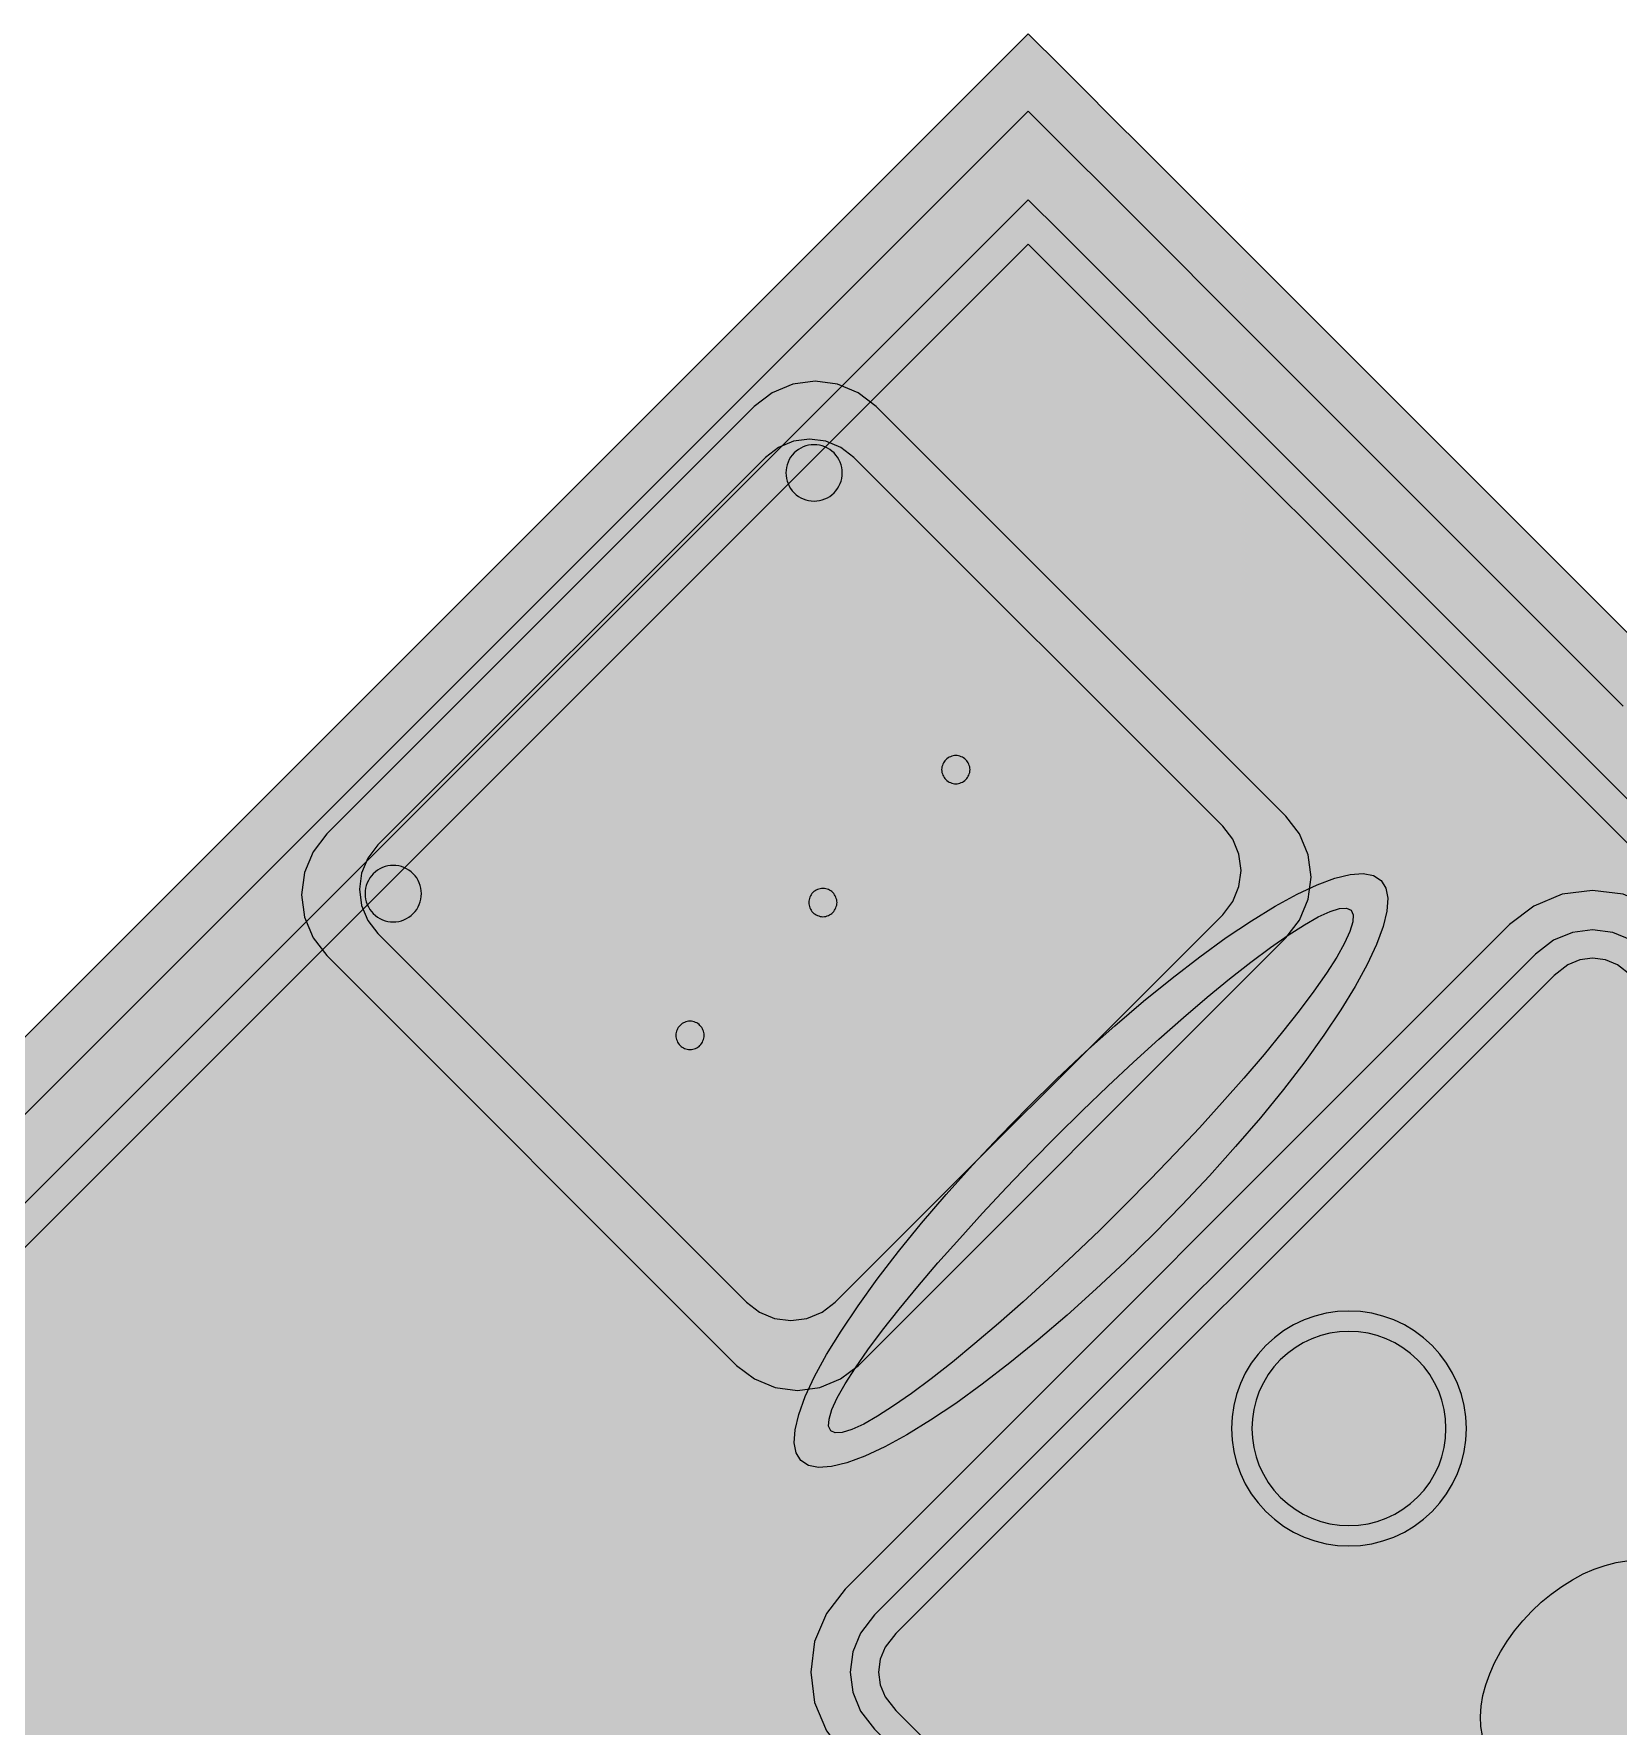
# Model space of a CAD drawing. Header units: metres. Extents: x 2172.2 to 2210.6, y 415.3 to 458.1.
# Drawn here: x 2204.63 to 2205.642, y 429.524 to 430.605 of the extents above; entities that cross this region are included whole.
import ezdxf

# ---------------------------------------------------------------- set-up
doc = ezdxf.new("R2010")
doc.units = ezdxf.units.M
for name, color, linetype, lineweight in [('NC_N1_CHAIRS', 7, 'CONTINUOUS', 13), ('NC_N1_FLOOR_DECOR', 32, 'CONTINUOUS', 13), ('NC_N1_TABLES', 7, 'CONTINUOUS', 13)]:
    doc.layers.add(name, color=color, linetype=linetype, lineweight=lineweight)

# ---------------------------------------------------------------- blocks, each defined once
blk = doc.blocks.new('NC_N1_MIXED_FLOOR_BAY_06')
at = {"true_color": 0xeff0ee}
h = blk.add_hatch(color=256, dxfattribs=at)
h.dxf.hatch_style = 1
h.paths.add_polyline_path([(15.2653, -3.3949), (15.2864, -3.416), (15.2949, -3.4245), (15.3244, -3.454), (15.3328, -3.4624), (15.3727, -3.5023), (15.4167, -3.5463), (15.4797, -3.6093), (15.5237, -3.6533), (15.6258, -3.7554), (15.6698, -3.7994), (15.7328, -3.8625), (15.7768, -3.9065), (15.879, -4.0086), (15.923, -4.0526), (15.986, -4.1156), (16.03, -4.1596), (16.1322, -4.2618), (16.1762, -4.3058), (16.2392, -4.3688), (16.2832, -4.4128), (16.3853, -4.515), (16.4294, -4.559), (16.4924, -4.622), (16.5364, -4.666), (16.6043, -4.7339), (16.6128, -4.7424), (16.6423, -4.7719), (16.6507, -4.7803), (16.6718, -4.8014), (14.7485, -6.7248), (13.342, -5.3183)])
at = {"color": 0, "linetype": 'CONTINUOUS', "lineweight": -2, "true_color": 0xa5b2b8}
blk.add_lwpolyline([(13.342, -5.3183), (15.2653, -3.3949), (15.2864, -3.416), (15.2949, -3.4245), (15.3244, -3.454), (15.3328, -3.4624), (15.3727, -3.5023), (15.4167, -3.5463), (15.4797, -3.6093), (15.5237, -3.6533), (15.6258, -3.7554), (15.6698, -3.7994)], dxfattribs=at)
at = {"color": 0, "linetype": 'CONTINUOUS', "lineweight": -2, "true_color": 0xa38246}
for points in [[(13.3915, -5.3183), (15.2653, -3.4444), (15.2701, -3.4492), (15.2996, -3.4788), (15.3081, -3.4872), (15.3479, -3.527), (15.3919, -3.571), (15.4549, -3.634), (15.4989, -3.678), (15.6011, -3.7802), (15.6451, -3.8242)], [(13.4763, -5.3183), (15.2653, -3.5293), (15.2657, -3.5296), (15.3055, -3.5695), (15.3495, -3.6135), (15.4125, -3.6765), (15.4565, -3.7205), (15.5587, -3.8226), (15.6027, -3.8666), (15.6657, -3.9296)]]:
    blk.add_lwpolyline(points, dxfattribs=at)
at = {"color": 0, "linetype": 'CONTINUOUS', "lineweight": -2, "true_color": 0x778fa0}
blk.add_lwpolyline([(13.4481, -5.3183), (15.2653, -3.501), (15.2714, -3.507), (15.2798, -3.5155), (15.3196, -3.5553), (15.3636, -3.5993), (15.4266, -3.6623), (15.4706, -3.7063), (15.5728, -3.8085), (15.6168, -3.8525), (15.6798, -3.9155)], dxfattribs=at)
blk = doc.blocks.new('NC_N1_DINING_TWO_SQUARE')
at = {"true_color": 0xf6f5ef}
h = blk.add_hatch(color=256, dxfattribs=at)
h.dxf.hatch_style = 1
h.paths.add_polyline_path([(0.3, -0.375), (-0.3, -0.375), (-0.3194, -0.3724), (-0.3375, -0.365), (-0.353, -0.353), (-0.365, -0.3375), (-0.3724, -0.3194), (-0.375, -0.3), (-0.375, 0.3), (-0.3724, 0.3194), (-0.365, 0.3375), (-0.353, 0.353), (-0.3375, 0.365), (-0.3194, 0.3724), (-0.3, 0.375), (0.3, 0.375), (0.3194, 0.3724), (0.3375, 0.365), (0.353, 0.353), (0.365, 0.3375), (0.3724, 0.3194), (0.375, 0.3), (0.375, -0.3), (0.3724, -0.3194), (0.365, -0.3375), (0.353, -0.353), (0.3375, -0.365), (0.3194, -0.3724)])
at = {"color": 0, "linetype": 'CONTINUOUS', "lineweight": -2, "true_color": 0x2d3540}
blk.add_lwpolyline([(0.3, -0.375), (-0.3, -0.375), (-0.3194, -0.3724), (-0.3375, -0.365), (-0.353, -0.353), (-0.365, -0.3375), (-0.3724, -0.3194), (-0.375, -0.3), (-0.375, 0.3), (-0.3724, 0.3194), (-0.365, 0.3375), (-0.353, 0.353), (-0.3375, 0.365), (-0.3194, 0.3724), (-0.3, 0.375), (0.3, 0.375), (0.3194, 0.3724), (0.3375, 0.365), (0.353, 0.353), (0.365, 0.3375), (0.3724, 0.3194), (0.375, 0.3), (0.375, -0.3), (0.3724, -0.3194), (0.365, -0.3375), (0.353, -0.353), (0.3375, -0.365), (0.3194, -0.3724)], close=True, dxfattribs=at)
at = {"color": 0, "linetype": 'CONTINUOUS', "lineweight": -2, "true_color": 0xa38246}
for points in [[(0.2984, -0.35), (-0.2984, -0.35), (-0.3129, -0.3481), (-0.3249, -0.3431), (-0.3352, -0.3352), (-0.3431, -0.3249), (-0.3481, -0.3129), (-0.35, -0.2984), (-0.35, 0.2984), (-0.3481, 0.3129), (-0.3431, 0.3249), (-0.3352, 0.3352), (-0.3249, 0.3431), (-0.3129, 0.3481), (-0.2984, 0.35), (0.2984, 0.35), (0.3129, 0.3481), (0.3249, 0.3431), (0.3352, 0.3352), (0.3431, 0.3249), (0.3481, 0.3129), (0.35, 0.2984), (0.35, -0.2984), (0.3481, -0.3129), (0.3431, -0.3249), (0.3352, -0.3352), (0.3249, -0.3431), (0.3129, -0.3481)], [(0.2972, -0.332), (-0.2972, -0.332), (-0.3082, -0.3306), (-0.3158, -0.3274), (-0.3224, -0.3224), (-0.3274, -0.3158), (-0.3306, -0.3082), (-0.332, -0.2972), (-0.332, 0.2972), (-0.3306, 0.3082), (-0.3274, 0.3158), (-0.3224, 0.3224), (-0.3158, 0.3274), (-0.3082, 0.3306), (-0.2972, 0.332), (0.2972, 0.332), (0.3082, 0.3306), (0.3158, 0.3274), (0.3224, 0.3224), (0.3274, 0.3158), (0.3306, 0.3082), (0.332, 0.2972), (0.332, -0.2972), (0.3306, -0.3082), (0.3274, -0.3158), (0.3224, -0.3224), (0.3158, -0.3274), (0.3082, -0.3306)], [(0.062, 0.22), (0.0617, 0.2139), (0.0608, 0.2079), (0.0593, 0.202), (0.0573, 0.1963), (0.0547, 0.1908), (0.0516, 0.1856), (0.0479, 0.1807), (0.0438, 0.1762), (0.0393, 0.1721), (0.0344, 0.1684), (0.0292, 0.1653), (0.0237, 0.1627), (0.018, 0.1607), (0.0121, 0.1592), (0.0061, 0.1583), (0, 0.158), (-0.0061, 0.1583), (-0.0121, 0.1592), (-0.018, 0.1607), (-0.0237, 0.1627), (-0.0292, 0.1653), (-0.0344, 0.1684), (-0.0393, 0.1721), (-0.0438, 0.1762), (-0.0479, 0.1807), (-0.0516, 0.1856), (-0.0547, 0.1908), (-0.0573, 0.1963), (-0.0593, 0.202), (-0.0608, 0.2079), (-0.0617, 0.2139), (-0.062, 0.22), (-0.0617, 0.2261), (-0.0608, 0.2321), (-0.0593, 0.238), (-0.0573, 0.2437), (-0.0547, 0.2492), (-0.0516, 0.2544), (-0.0479, 0.2593), (-0.0438, 0.2638), (-0.0393, 0.2679), (-0.0344, 0.2716), (-0.0292, 0.2747), (-0.0237, 0.2773), (-0.018, 0.2793), (-0.0121, 0.2808), (-0.0061, 0.2817), (0, 0.282), (0.0061, 0.2817), (0.0121, 0.2808), (0.018, 0.2793), (0.0237, 0.2773), (0.0292, 0.2747), (0.0344, 0.2716), (0.0393, 0.2679), (0.0438, 0.2638), (0.0479, 0.2593), (0.0516, 0.2544), (0.0547, 0.2492), (0.0573, 0.2437), (0.0593, 0.238), (0.0608, 0.2321), (0.0617, 0.2261)], [(0.085, 0), (0.0846, 0.0054), (0.0834, 0.0107), (0.0813, 0.016), (0.0785, 0.021), (0.075, 0.0259), (0.0707, 0.0306), (0.0657, 0.0349), (0.0601, 0.0389), (0.0539, 0.0425), (0.0472, 0.0457), (0.0401, 0.0485), (0.0325, 0.0508), (0.0247, 0.0526), (0.0166, 0.0539), (0.0083, 0.0547), (0, 0.055), (-0.0083, 0.0547), (-0.0166, 0.0539), (-0.0247, 0.0526), (-0.0325, 0.0508), (-0.0401, 0.0485), (-0.0472, 0.0457), (-0.0539, 0.0425), (-0.0601, 0.0389), (-0.0657, 0.0349), (-0.0707, 0.0306), (-0.075, 0.0259), (-0.0785, 0.021), (-0.0813, 0.016), (-0.0834, 0.0107), (-0.0846, 0.0054), (-0.085, 0), (-0.0846, -0.0054), (-0.0834, -0.0107), (-0.0813, -0.016), (-0.0785, -0.021), (-0.075, -0.0259), (-0.0707, -0.0306), (-0.0657, -0.0349), (-0.0601, -0.0389), (-0.0539, -0.0425), (-0.0472, -0.0457), (-0.0401, -0.0485), (-0.0325, -0.0508), (-0.0247, -0.0526), (-0.0166, -0.0539), (-0.0083, -0.0547), (0, -0.055), (0.0083, -0.0547), (0.0166, -0.0539), (0.0247, -0.0526), (0.0325, -0.0508), (0.0401, -0.0485), (0.0472, -0.0457), (0.0539, -0.0425), (0.0601, -0.0389), (0.0657, -0.0349), (0.0707, -0.0306), (0.075, -0.0259), (0.0785, -0.021), (0.0813, -0.016), (0.0834, -0.0107), (0.0846, -0.0054)], [(0.062, -0.22), (0.0617, -0.2261), (0.0608, -0.2321), (0.0593, -0.238), (0.0573, -0.2437), (0.0547, -0.2492), (0.0516, -0.2544), (0.0479, -0.2593), (0.0438, -0.2638), (0.0393, -0.2679), (0.0344, -0.2716), (0.0292, -0.2747), (0.0237, -0.2773), (0.018, -0.2793), (0.0121, -0.2808), (0.0061, -0.2817), (0, -0.282), (-0.0061, -0.2817), (-0.0121, -0.2808), (-0.018, -0.2793), (-0.0237, -0.2773), (-0.0292, -0.2747), (-0.0344, -0.2716), (-0.0393, -0.2679), (-0.0438, -0.2638), (-0.0479, -0.2593), (-0.0516, -0.2544), (-0.0547, -0.2492), (-0.0573, -0.2437), (-0.0593, -0.238), (-0.0608, -0.2321), (-0.0617, -0.2261), (-0.062, -0.22), (-0.0617, -0.2139), (-0.0608, -0.2079), (-0.0593, -0.202), (-0.0573, -0.1963), (-0.0547, -0.1908), (-0.0516, -0.1856), (-0.0479, -0.1807), (-0.0438, -0.1762), (-0.0393, -0.1721), (-0.0344, -0.1684), (-0.0292, -0.1653), (-0.0237, -0.1627), (-0.018, -0.1607), (-0.0121, -0.1592), (-0.0061, -0.1583), (0, -0.158), (0.0061, -0.1583), (0.0121, -0.1592), (0.018, -0.1607), (0.0237, -0.1627), (0.0292, -0.1653), (0.0344, -0.1684), (0.0393, -0.1721), (0.0438, -0.1762), (0.0479, -0.1807), (0.0516, -0.1856), (0.0547, -0.1908), (0.0573, -0.1963), (0.0593, -0.202), (0.0608, -0.2079), (0.0617, -0.2139)]]:
    blk.add_lwpolyline(points, close=True, dxfattribs=at)
at = {"color": 0, "linetype": 'CONTINUOUS', "lineweight": -2, "true_color": 0x89939a}
for points in [[(0.075, 0.22), (0.0746, 0.2126), (0.0736, 0.2054), (0.0718, 0.1982), (0.0693, 0.1913), (0.0661, 0.1846), (0.0624, 0.1783), (0.058, 0.1724), (0.053, 0.167), (0.0476, 0.162), (0.0417, 0.1576), (0.0354, 0.1539), (0.0287, 0.1507), (0.0218, 0.1482), (0.0146, 0.1464), (0.0074, 0.1454), (0, 0.145), (-0.0074, 0.1454), (-0.0146, 0.1464), (-0.0218, 0.1482), (-0.0287, 0.1507), (-0.0354, 0.1539), (-0.0417, 0.1576), (-0.0476, 0.162), (-0.053, 0.167), (-0.058, 0.1724), (-0.0624, 0.1783), (-0.0661, 0.1846), (-0.0693, 0.1913), (-0.0718, 0.1982), (-0.0736, 0.2054), (-0.0746, 0.2126), (-0.075, 0.22), (-0.0746, 0.2274), (-0.0736, 0.2346), (-0.0718, 0.2418), (-0.0693, 0.2487), (-0.0661, 0.2554), (-0.0624, 0.2617), (-0.058, 0.2676), (-0.053, 0.273), (-0.0476, 0.278), (-0.0417, 0.2824), (-0.0354, 0.2861), (-0.0287, 0.2893), (-0.0218, 0.2918), (-0.0146, 0.2936), (-0.0074, 0.2946), (0, 0.295), (0.0074, 0.2946), (0.0146, 0.2936), (0.0218, 0.2918), (0.0287, 0.2893), (0.0354, 0.2861), (0.0417, 0.2824), (0.0476, 0.278), (0.053, 0.273), (0.058, 0.2676), (0.0624, 0.2617), (0.0661, 0.2554), (0.0693, 0.2487), (0.0718, 0.2418), (0.0736, 0.2346), (0.0746, 0.2274)], [(0.075, -0.22), (0.0746, -0.2274), (0.0736, -0.2346), (0.0718, -0.2418), (0.0693, -0.2487), (0.0661, -0.2554), (0.0624, -0.2617), (0.058, -0.2676), (0.053, -0.273), (0.0476, -0.278), (0.0417, -0.2824), (0.0354, -0.2861), (0.0287, -0.2893), (0.0218, -0.2918), (0.0146, -0.2936), (0.0074, -0.2946), (0, -0.295), (-0.0074, -0.2946), (-0.0146, -0.2936), (-0.0218, -0.2918), (-0.0287, -0.2893), (-0.0354, -0.2861), (-0.0417, -0.2824), (-0.0476, -0.278), (-0.053, -0.273), (-0.058, -0.2676), (-0.0624, -0.2617), (-0.0661, -0.2554), (-0.0693, -0.2487), (-0.0718, -0.2418), (-0.0736, -0.2346), (-0.0746, -0.2274), (-0.075, -0.22), (-0.0746, -0.2126), (-0.0736, -0.2054), (-0.0718, -0.1982), (-0.0693, -0.1913), (-0.0661, -0.1846), (-0.0624, -0.1783), (-0.058, -0.1724), (-0.053, -0.167), (-0.0476, -0.162), (-0.0417, -0.1576), (-0.0354, -0.1539), (-0.0287, -0.1507), (-0.0218, -0.1482), (-0.0146, -0.1464), (-0.0074, -0.1454), (0, -0.145), (0.0074, -0.1454), (0.0146, -0.1464), (0.0218, -0.1482), (0.0287, -0.1507), (0.0354, -0.1539), (0.0417, -0.1576), (0.0476, -0.162), (0.053, -0.167), (0.058, -0.1724), (0.0624, -0.1783), (0.0661, -0.1846), (0.0693, -0.1913), (0.0718, -0.1982), (0.0736, -0.2054), (0.0746, -0.2126)]]:
    blk.add_lwpolyline(points, close=True, dxfattribs=at)
blk = doc.blocks.new('NC_N1_CHAIR_OLIVE')
at = {"true_color": 0xf6f5ef}
h = blk.add_hatch(color=256, dxfattribs=at)
h.dxf.hatch_style = 1
h.paths.add_polyline_path([(0.262, 0.222), (0.2607, 0.2276), (0.257, 0.2331), (0.2507, 0.2385), (0.2421, 0.2438), (0.2311, 0.2489), (0.2178, 0.2537), (0.2025, 0.2582), (0.1853, 0.2623), (0.1662, 0.2661), (0.1456, 0.2694), (0.1235, 0.2723), (0.1003, 0.2747), (0.0761, 0.2765), (0.0511, 0.2779), (0.0257, 0.2787), (0, 0.279), (-0.0257, 0.2787), (-0.0511, 0.2779), (-0.0761, 0.2765), (-0.1003, 0.2747), (-0.1235, 0.2723), (-0.1456, 0.2694), (-0.1662, 0.2661), (-0.1853, 0.2623), (-0.2025, 0.2582), (-0.2178, 0.2537), (-0.2311, 0.2489), (-0.2421, 0.2438), (-0.2507, 0.2385), (-0.257, 0.2331), (-0.2607, 0.2276), (-0.262, 0.222), (-0.2607, 0.2164), (-0.257, 0.2109), (-0.2507, 0.2055), (-0.2421, 0.2002), (-0.2311, 0.1951), (-0.2178, 0.1903), (-0.2025, 0.1858), (-0.1853, 0.1817), (-0.1662, 0.1779), (-0.1456, 0.1746), (-0.1235, 0.1717), (-0.1003, 0.1693), (-0.0761, 0.1675), (-0.0511, 0.1661), (-0.0257, 0.1653), (0, 0.165), (0.0257, 0.1653), (0.0511, 0.1661), (0.0761, 0.1675), (0.1003, 0.1693), (0.1235, 0.1717), (0.1456, 0.1746), (0.1662, 0.1779), (0.1853, 0.1817), (0.2025, 0.1858), (0.2178, 0.1903), (0.2311, 0.1951), (0.2421, 0.2002), (0.2507, 0.2055), (0.257, 0.2109), (0.2607, 0.2164)])
at = {"true_color": 0x778fa0}
h = blk.add_hatch(color=256, dxfattribs=at)
h.dxf.hatch_style = 1
h.paths.add_polyline_path([(0.193, -0.275), (-0.193, -0.275), (-0.2072, -0.2731), (-0.2205, -0.2676), (-0.2319, -0.2589), (-0.2406, -0.2475), (-0.2461, -0.2342), (-0.248, -0.22), (-0.248, 0.15), (-0.2461, 0.1642), (-0.2406, 0.1775), (-0.2319, 0.1889), (-0.2205, 0.1976), (-0.2072, 0.2031), (-0.193, 0.205), (0.193, 0.205), (0.2072, 0.2031), (0.2205, 0.1976), (0.2319, 0.1889), (0.2406, 0.1775), (0.2461, 0.1642), (0.248, 0.15), (0.248, -0.22), (0.2461, -0.2342), (0.2406, -0.2475), (0.2319, -0.2589), (0.2205, -0.2676), (0.2072, -0.2731)])
at = {"true_color": 0xa38246}
h = blk.add_hatch(color=256, dxfattribs=at)
h.dxf.hatch_style = 1
h.paths.add_polyline_path([(-0.111, -0.02), (-0.111, -0.0209), (-0.1112, -0.0218), (-0.1114, -0.0226), (-0.1117, -0.0234), (-0.1121, -0.0242), (-0.1125, -0.025), (-0.113, -0.0257), (-0.1136, -0.0264), (-0.1143, -0.027), (-0.115, -0.0275), (-0.1158, -0.0279), (-0.1166, -0.0283), (-0.1174, -0.0286), (-0.1182, -0.0288), (-0.1191, -0.029), (-0.12, -0.029), (-0.1209, -0.029), (-0.1218, -0.0288), (-0.1226, -0.0286), (-0.1234, -0.0283), (-0.1242, -0.0279), (-0.125, -0.0275), (-0.1257, -0.027), (-0.1264, -0.0264), (-0.127, -0.0257), (-0.1275, -0.025), (-0.1279, -0.0242), (-0.1283, -0.0234), (-0.1286, -0.0226), (-0.1288, -0.0218), (-0.129, -0.0209), (-0.129, -0.02), (-0.129, -0.0191), (-0.1288, -0.0182), (-0.1286, -0.0174), (-0.1283, -0.0166), (-0.1279, -0.0158), (-0.1275, -0.015), (-0.127, -0.0143), (-0.1264, -0.0136), (-0.1257, -0.013), (-0.125, -0.0125), (-0.1242, -0.0121), (-0.1234, -0.0117), (-0.1226, -0.0114), (-0.1218, -0.0112), (-0.1209, -0.011), (-0.12, -0.011), (-0.1191, -0.011), (-0.1182, -0.0112), (-0.1174, -0.0114), (-0.1166, -0.0117), (-0.1158, -0.0121), (-0.115, -0.0125), (-0.1143, -0.013), (-0.1136, -0.0136), (-0.113, -0.0143), (-0.1125, -0.015), (-0.1121, -0.0158), (-0.1117, -0.0166), (-0.1114, -0.0174), (-0.1112, -0.0182), (-0.111, -0.0191)])
h = blk.add_hatch(color=256, dxfattribs=at)
h.dxf.hatch_style = 1
h.paths.add_polyline_path([(0.009, -0.02), (0.009, -0.0209), (0.0088, -0.0218), (0.0086, -0.0226), (0.0083, -0.0234), (0.0079, -0.0242), (0.0075, -0.025), (0.007, -0.0257), (0.0064, -0.0264), (0.0057, -0.027), (0.005, -0.0275), (0.0042, -0.0279), (0.0034, -0.0283), (0.0026, -0.0286), (0.0018, -0.0288), (0.0009, -0.029), (0, -0.029), (-0.0009, -0.029), (-0.0018, -0.0288), (-0.0026, -0.0286), (-0.0034, -0.0283), (-0.0042, -0.0279), (-0.005, -0.0275), (-0.0057, -0.027), (-0.0064, -0.0264), (-0.007, -0.0257), (-0.0075, -0.025), (-0.0079, -0.0242), (-0.0083, -0.0234), (-0.0086, -0.0226), (-0.0088, -0.0218), (-0.009, -0.0209), (-0.009, -0.02), (-0.009, -0.0191), (-0.0088, -0.0182), (-0.0086, -0.0174), (-0.0083, -0.0166), (-0.0079, -0.0158), (-0.0075, -0.015), (-0.007, -0.0143), (-0.0064, -0.0136), (-0.0057, -0.013), (-0.005, -0.0125), (-0.0042, -0.0121), (-0.0034, -0.0117), (-0.0026, -0.0114), (-0.0018, -0.0112), (-0.0009, -0.011), (0, -0.011), (0.0009, -0.011), (0.0018, -0.0112), (0.0026, -0.0114), (0.0034, -0.0117), (0.0042, -0.0121), (0.005, -0.0125), (0.0057, -0.013), (0.0064, -0.0136), (0.007, -0.0143), (0.0075, -0.015), (0.0079, -0.0158), (0.0083, -0.0166), (0.0086, -0.0174), (0.0088, -0.0182), (0.009, -0.0191)])
h = blk.add_hatch(color=256, dxfattribs=at)
h.dxf.hatch_style = 1
h.paths.add_polyline_path([(0.129, -0.02), (0.129, -0.0209), (0.1288, -0.0218), (0.1286, -0.0226), (0.1283, -0.0234), (0.1279, -0.0242), (0.1275, -0.025), (0.127, -0.0257), (0.1264, -0.0264), (0.1257, -0.027), (0.125, -0.0275), (0.1242, -0.0279), (0.1234, -0.0283), (0.1226, -0.0286), (0.1218, -0.0288), (0.1209, -0.029), (0.12, -0.029), (0.1191, -0.029), (0.1182, -0.0288), (0.1174, -0.0286), (0.1166, -0.0283), (0.1158, -0.0279), (0.115, -0.0275), (0.1143, -0.027), (0.1136, -0.0264), (0.113, -0.0257), (0.1125, -0.025), (0.1121, -0.0242), (0.1117, -0.0234), (0.1114, -0.0226), (0.1112, -0.0218), (0.111, -0.0209), (0.111, -0.02), (0.111, -0.0191), (0.1112, -0.0182), (0.1114, -0.0174), (0.1117, -0.0166), (0.1121, -0.0158), (0.1125, -0.015), (0.113, -0.0143), (0.1136, -0.0136), (0.1143, -0.013), (0.115, -0.0125), (0.1158, -0.0121), (0.1166, -0.0117), (0.1174, -0.0114), (0.1182, -0.0112), (0.1191, -0.011), (0.12, -0.011), (0.1209, -0.011), (0.1218, -0.0112), (0.1226, -0.0114), (0.1234, -0.0117), (0.1242, -0.0121), (0.125, -0.0125), (0.1257, -0.013), (0.1264, -0.0136), (0.127, -0.0143), (0.1275, -0.015), (0.1279, -0.0158), (0.1283, -0.0166), (0.1286, -0.0174), (0.1288, -0.0182), (0.129, -0.0191)])
h = blk.add_hatch(color=256, dxfattribs=at)
h.dxf.hatch_style = 1
h.paths.add_polyline_path([(-0.172, -0.218), (-0.1721, -0.2198), (-0.1723, -0.2215), (-0.1728, -0.2232), (-0.1734, -0.2249), (-0.1741, -0.2265), (-0.175, -0.228), (-0.1761, -0.2294), (-0.1773, -0.2307), (-0.1786, -0.2319), (-0.18, -0.233), (-0.1815, -0.2339), (-0.1831, -0.2346), (-0.1848, -0.2352), (-0.1865, -0.2357), (-0.1882, -0.2359), (-0.19, -0.236), (-0.1918, -0.2359), (-0.1935, -0.2357), (-0.1952, -0.2352), (-0.1969, -0.2346), (-0.1985, -0.2339), (-0.2, -0.233), (-0.2014, -0.2319), (-0.2027, -0.2307), (-0.2039, -0.2294), (-0.205, -0.228), (-0.2059, -0.2265), (-0.2066, -0.2249), (-0.2072, -0.2232), (-0.2077, -0.2215), (-0.2079, -0.2198), (-0.208, -0.218), (-0.2079, -0.2162), (-0.2077, -0.2145), (-0.2072, -0.2128), (-0.2066, -0.2111), (-0.2059, -0.2095), (-0.205, -0.208), (-0.2039, -0.2066), (-0.2027, -0.2053), (-0.2014, -0.2041), (-0.2, -0.203), (-0.1985, -0.2021), (-0.1969, -0.2014), (-0.1952, -0.2008), (-0.1935, -0.2003), (-0.1918, -0.2001), (-0.19, -0.2), (-0.1882, -0.2001), (-0.1865, -0.2003), (-0.1848, -0.2008), (-0.1831, -0.2014), (-0.1815, -0.2021), (-0.18, -0.203), (-0.1786, -0.2041), (-0.1773, -0.2053), (-0.1761, -0.2066), (-0.175, -0.208), (-0.1741, -0.2095), (-0.1734, -0.2111), (-0.1728, -0.2128), (-0.1723, -0.2145), (-0.1721, -0.2162)])
h = blk.add_hatch(color=256, dxfattribs=at)
h.dxf.hatch_style = 1
h.paths.add_polyline_path([(0.208, -0.218), (0.2079, -0.2198), (0.2077, -0.2215), (0.2072, -0.2232), (0.2066, -0.2249), (0.2059, -0.2265), (0.205, -0.228), (0.2039, -0.2294), (0.2027, -0.2307), (0.2014, -0.2319), (0.2, -0.233), (0.1985, -0.2339), (0.1969, -0.2346), (0.1952, -0.2352), (0.1935, -0.2357), (0.1918, -0.2359), (0.19, -0.236), (0.1882, -0.2359), (0.1865, -0.2357), (0.1848, -0.2352), (0.1831, -0.2346), (0.1815, -0.2339), (0.18, -0.233), (0.1786, -0.2319), (0.1773, -0.2307), (0.1761, -0.2294), (0.175, -0.228), (0.1741, -0.2265), (0.1734, -0.2249), (0.1728, -0.2232), (0.1723, -0.2215), (0.1721, -0.2198), (0.172, -0.218), (0.1721, -0.2162), (0.1723, -0.2145), (0.1728, -0.2128), (0.1734, -0.2111), (0.1741, -0.2095), (0.175, -0.208), (0.1761, -0.2066), (0.1773, -0.2053), (0.1786, -0.2041), (0.18, -0.203), (0.1815, -0.2021), (0.1831, -0.2014), (0.1848, -0.2008), (0.1865, -0.2003), (0.1882, -0.2001), (0.19, -0.2), (0.1918, -0.2001), (0.1935, -0.2003), (0.1952, -0.2008), (0.1969, -0.2014), (0.1985, -0.2021), (0.2, -0.203), (0.2014, -0.2041), (0.2027, -0.2053), (0.2039, -0.2066), (0.205, -0.208), (0.2059, -0.2095), (0.2066, -0.2111), (0.2072, -0.2128), (0.2077, -0.2145), (0.2079, -0.2162)])
at = {"color": 0, "linetype": 'CONTINUOUS', "lineweight": -2, "true_color": 0x2d3540}
for points in [[(0.262, 0.222), (0.2607, 0.2276), (0.257, 0.2331), (0.2507, 0.2385), (0.2421, 0.2438), (0.2311, 0.2489), (0.2178, 0.2537), (0.2025, 0.2582), (0.1853, 0.2623), (0.1662, 0.2661), (0.1456, 0.2694), (0.1235, 0.2723), (0.1003, 0.2747), (0.0761, 0.2765), (0.0511, 0.2779), (0.0257, 0.2787), (0, 0.279), (-0.0257, 0.2787), (-0.0511, 0.2779), (-0.0761, 0.2765), (-0.1003, 0.2747), (-0.1235, 0.2723), (-0.1456, 0.2694), (-0.1662, 0.2661), (-0.1853, 0.2623), (-0.2025, 0.2582), (-0.2178, 0.2537), (-0.2311, 0.2489), (-0.2421, 0.2438), (-0.2507, 0.2385), (-0.257, 0.2331), (-0.2607, 0.2276), (-0.262, 0.222), (-0.2607, 0.2164), (-0.257, 0.2109), (-0.2507, 0.2055), (-0.2421, 0.2002), (-0.2311, 0.1951), (-0.2178, 0.1903), (-0.2025, 0.1858), (-0.1853, 0.1817), (-0.1662, 0.1779), (-0.1456, 0.1746), (-0.1235, 0.1717), (-0.1003, 0.1693), (-0.0761, 0.1675), (-0.0511, 0.1661), (-0.0257, 0.1653), (0, 0.165), (0.0257, 0.1653), (0.0511, 0.1661), (0.0761, 0.1675), (0.1003, 0.1693), (0.1235, 0.1717), (0.1456, 0.1746), (0.1662, 0.1779), (0.1853, 0.1817), (0.2025, 0.1858), (0.2178, 0.1903), (0.2311, 0.1951), (0.2421, 0.2002), (0.2507, 0.2055), (0.257, 0.2109), (0.2607, 0.2164)], [(0.193, -0.275), (-0.193, -0.275), (-0.2072, -0.2731), (-0.2205, -0.2676), (-0.2319, -0.2589), (-0.2406, -0.2475), (-0.2461, -0.2342), (-0.248, -0.22), (-0.248, 0.15), (-0.2461, 0.1642), (-0.2406, 0.1775), (-0.2319, 0.1889), (-0.2205, 0.1976), (-0.2072, 0.2031), (-0.193, 0.205), (0.193, 0.205), (0.2072, 0.2031), (0.2205, 0.1976), (0.2319, 0.1889), (0.2406, 0.1775), (0.2461, 0.1642), (0.248, 0.15), (0.248, -0.22), (0.2461, -0.2342), (0.2406, -0.2475), (0.2319, -0.2589), (0.2205, -0.2676), (0.2072, -0.2731)]]:
    blk.add_lwpolyline(points, close=True, dxfattribs=at)
at = {"color": 0, "linetype": 'CONTINUOUS', "lineweight": -2, "true_color": 0xa38246}
for points in [[(0.235, 0.222), (0.2339, 0.225), (0.2305, 0.228), (0.2249, 0.231), (0.2171, 0.2339), (0.2073, 0.2366), (0.1954, 0.2392), (0.1817, 0.2417), (0.1662, 0.2439), (0.1491, 0.246), (0.1306, 0.2478), (0.1108, 0.2493), (0.0899, 0.2506), (0.0682, 0.2517), (0.0458, 0.2524), (0.023, 0.2529), (0, 0.253), (-0.023, 0.2529), (-0.0458, 0.2524), (-0.0682, 0.2517), (-0.0899, 0.2506), (-0.1108, 0.2493), (-0.1306, 0.2478), (-0.1491, 0.246), (-0.1662, 0.2439), (-0.1817, 0.2417), (-0.1954, 0.2392), (-0.2073, 0.2366), (-0.2171, 0.2339), (-0.2249, 0.231), (-0.2305, 0.228), (-0.2339, 0.225), (-0.235, 0.222), (-0.2339, 0.219), (-0.2305, 0.216), (-0.2249, 0.213), (-0.2171, 0.2101), (-0.2073, 0.2074), (-0.1954, 0.2048), (-0.1817, 0.2023), (-0.1662, 0.2001), (-0.1491, 0.198), (-0.1306, 0.1962), (-0.1108, 0.1947), (-0.0899, 0.1934), (-0.0682, 0.1923), (-0.0458, 0.1916), (-0.023, 0.1911), (0, 0.191), (0.023, 0.1911), (0.0458, 0.1916), (0.0682, 0.1923), (0.0899, 0.1934), (0.1108, 0.1947), (0.1306, 0.1962), (0.1491, 0.198), (0.1662, 0.2001), (0.1817, 0.2023), (0.1954, 0.2048), (0.2073, 0.2074), (0.2171, 0.2101), (0.2249, 0.213), (0.2305, 0.216), (0.2339, 0.219)], [(0.175, -0.247), (-0.175, -0.247), (-0.1854, -0.2456), (-0.195, -0.2416), (-0.2033, -0.2353), (-0.2096, -0.227), (-0.2136, -0.2174), (-0.215, -0.207), (-0.215, 0.126), (-0.2136, 0.1364), (-0.2096, 0.146), (-0.2033, 0.1543), (-0.195, 0.1606), (-0.1854, 0.1646), (-0.175, 0.166), (0.175, 0.166), (0.1854, 0.1646), (0.195, 0.1606), (0.2033, 0.1543), (0.2096, 0.146), (0.2136, 0.1364), (0.215, 0.126), (0.215, -0.207), (0.2136, -0.2174), (0.2096, -0.227), (0.2033, -0.2353), (0.195, -0.2416), (0.1854, -0.2456)]]:
    blk.add_lwpolyline(points, close=True, dxfattribs=at)
at = {"color": 0, "linetype": 'CONTINUOUS', "lineweight": -2}
for points in [[(-0.111, -0.02), (-0.111, -0.0209), (-0.1112, -0.0218), (-0.1114, -0.0226), (-0.1117, -0.0234), (-0.1121, -0.0242), (-0.1125, -0.025), (-0.113, -0.0257), (-0.1136, -0.0264), (-0.1143, -0.027), (-0.115, -0.0275), (-0.1158, -0.0279), (-0.1166, -0.0283), (-0.1174, -0.0286), (-0.1182, -0.0288), (-0.1191, -0.029), (-0.12, -0.029), (-0.1209, -0.029), (-0.1218, -0.0288), (-0.1226, -0.0286), (-0.1234, -0.0283), (-0.1242, -0.0279), (-0.125, -0.0275), (-0.1257, -0.027), (-0.1264, -0.0264), (-0.127, -0.0257), (-0.1275, -0.025), (-0.1279, -0.0242), (-0.1283, -0.0234), (-0.1286, -0.0226), (-0.1288, -0.0218), (-0.129, -0.0209), (-0.129, -0.02), (-0.129, -0.0191), (-0.1288, -0.0182), (-0.1286, -0.0174), (-0.1283, -0.0166), (-0.1279, -0.0158), (-0.1275, -0.015), (-0.127, -0.0143), (-0.1264, -0.0136), (-0.1257, -0.013), (-0.125, -0.0125), (-0.1242, -0.0121), (-0.1234, -0.0117), (-0.1226, -0.0114), (-0.1218, -0.0112), (-0.1209, -0.011), (-0.12, -0.011), (-0.1191, -0.011), (-0.1182, -0.0112), (-0.1174, -0.0114), (-0.1166, -0.0117), (-0.1158, -0.0121), (-0.115, -0.0125), (-0.1143, -0.013), (-0.1136, -0.0136), (-0.113, -0.0143), (-0.1125, -0.015), (-0.1121, -0.0158), (-0.1117, -0.0166), (-0.1114, -0.0174), (-0.1112, -0.0182), (-0.111, -0.0191)], [(0.009, -0.02), (0.009, -0.0209), (0.0088, -0.0218), (0.0086, -0.0226), (0.0083, -0.0234), (0.0079, -0.0242), (0.0075, -0.025), (0.007, -0.0257), (0.0064, -0.0264), (0.0057, -0.027), (0.005, -0.0275), (0.0042, -0.0279), (0.0034, -0.0283), (0.0026, -0.0286), (0.0018, -0.0288), (0.0009, -0.029), (0, -0.029), (-0.0009, -0.029), (-0.0018, -0.0288), (-0.0026, -0.0286), (-0.0034, -0.0283), (-0.0042, -0.0279), (-0.005, -0.0275), (-0.0057, -0.027), (-0.0064, -0.0264), (-0.007, -0.0257), (-0.0075, -0.025), (-0.0079, -0.0242), (-0.0083, -0.0234), (-0.0086, -0.0226), (-0.0088, -0.0218), (-0.009, -0.0209), (-0.009, -0.02), (-0.009, -0.0191), (-0.0088, -0.0182), (-0.0086, -0.0174), (-0.0083, -0.0166), (-0.0079, -0.0158), (-0.0075, -0.015), (-0.007, -0.0143), (-0.0064, -0.0136), (-0.0057, -0.013), (-0.005, -0.0125), (-0.0042, -0.0121), (-0.0034, -0.0117), (-0.0026, -0.0114), (-0.0018, -0.0112), (-0.0009, -0.011), (0, -0.011), (0.0009, -0.011), (0.0018, -0.0112), (0.0026, -0.0114), (0.0034, -0.0117), (0.0042, -0.0121), (0.005, -0.0125), (0.0057, -0.013), (0.0064, -0.0136), (0.007, -0.0143), (0.0075, -0.015), (0.0079, -0.0158), (0.0083, -0.0166), (0.0086, -0.0174), (0.0088, -0.0182), (0.009, -0.0191)], [(0.129, -0.02), (0.129, -0.0209), (0.1288, -0.0218), (0.1286, -0.0226), (0.1283, -0.0234), (0.1279, -0.0242), (0.1275, -0.025), (0.127, -0.0257), (0.1264, -0.0264), (0.1257, -0.027), (0.125, -0.0275), (0.1242, -0.0279), (0.1234, -0.0283), (0.1226, -0.0286), (0.1218, -0.0288), (0.1209, -0.029), (0.12, -0.029), (0.1191, -0.029), (0.1182, -0.0288), (0.1174, -0.0286), (0.1166, -0.0283), (0.1158, -0.0279), (0.115, -0.0275), (0.1143, -0.027), (0.1136, -0.0264), (0.113, -0.0257), (0.1125, -0.025), (0.1121, -0.0242), (0.1117, -0.0234), (0.1114, -0.0226), (0.1112, -0.0218), (0.111, -0.0209), (0.111, -0.02), (0.111, -0.0191), (0.1112, -0.0182), (0.1114, -0.0174), (0.1117, -0.0166), (0.1121, -0.0158), (0.1125, -0.015), (0.113, -0.0143), (0.1136, -0.0136), (0.1143, -0.013), (0.115, -0.0125), (0.1158, -0.0121), (0.1166, -0.0117), (0.1174, -0.0114), (0.1182, -0.0112), (0.1191, -0.011), (0.12, -0.011), (0.1209, -0.011), (0.1218, -0.0112), (0.1226, -0.0114), (0.1234, -0.0117), (0.1242, -0.0121), (0.125, -0.0125), (0.1257, -0.013), (0.1264, -0.0136), (0.127, -0.0143), (0.1275, -0.015), (0.1279, -0.0158), (0.1283, -0.0166), (0.1286, -0.0174), (0.1288, -0.0182), (0.129, -0.0191)], [(-0.172, -0.218), (-0.1721, -0.2198), (-0.1723, -0.2215), (-0.1728, -0.2232), (-0.1734, -0.2249), (-0.1741, -0.2265), (-0.175, -0.228), (-0.1761, -0.2294), (-0.1773, -0.2307), (-0.1786, -0.2319), (-0.18, -0.233), (-0.1815, -0.2339), (-0.1831, -0.2346), (-0.1848, -0.2352), (-0.1865, -0.2357), (-0.1882, -0.2359), (-0.19, -0.236), (-0.1918, -0.2359), (-0.1935, -0.2357), (-0.1952, -0.2352), (-0.1969, -0.2346), (-0.1985, -0.2339), (-0.2, -0.233), (-0.2014, -0.2319), (-0.2027, -0.2307), (-0.2039, -0.2294), (-0.205, -0.228), (-0.2059, -0.2265), (-0.2066, -0.2249), (-0.2072, -0.2232), (-0.2077, -0.2215), (-0.2079, -0.2198), (-0.208, -0.218), (-0.2079, -0.2162), (-0.2077, -0.2145), (-0.2072, -0.2128), (-0.2066, -0.2111), (-0.2059, -0.2095), (-0.205, -0.208), (-0.2039, -0.2066), (-0.2027, -0.2053), (-0.2014, -0.2041), (-0.2, -0.203), (-0.1985, -0.2021), (-0.1969, -0.2014), (-0.1952, -0.2008), (-0.1935, -0.2003), (-0.1918, -0.2001), (-0.19, -0.2), (-0.1882, -0.2001), (-0.1865, -0.2003), (-0.1848, -0.2008), (-0.1831, -0.2014), (-0.1815, -0.2021), (-0.18, -0.203), (-0.1786, -0.2041), (-0.1773, -0.2053), (-0.1761, -0.2066), (-0.175, -0.208), (-0.1741, -0.2095), (-0.1734, -0.2111), (-0.1728, -0.2128), (-0.1723, -0.2145), (-0.1721, -0.2162)], [(0.208, -0.218), (0.2079, -0.2198), (0.2077, -0.2215), (0.2072, -0.2232), (0.2066, -0.2249), (0.2059, -0.2265), (0.205, -0.228), (0.2039, -0.2294), (0.2027, -0.2307), (0.2014, -0.2319), (0.2, -0.233), (0.1985, -0.2339), (0.1969, -0.2346), (0.1952, -0.2352), (0.1935, -0.2357), (0.1918, -0.2359), (0.19, -0.236), (0.1882, -0.2359), (0.1865, -0.2357), (0.1848, -0.2352), (0.1831, -0.2346), (0.1815, -0.2339), (0.18, -0.233), (0.1786, -0.2319), (0.1773, -0.2307), (0.1761, -0.2294), (0.175, -0.228), (0.1741, -0.2265), (0.1734, -0.2249), (0.1728, -0.2232), (0.1723, -0.2215), (0.1721, -0.2198), (0.172, -0.218), (0.1721, -0.2162), (0.1723, -0.2145), (0.1728, -0.2128), (0.1734, -0.2111), (0.1741, -0.2095), (0.175, -0.208), (0.1761, -0.2066), (0.1773, -0.2053), (0.1786, -0.2041), (0.18, -0.203), (0.1815, -0.2021), (0.1831, -0.2014), (0.1848, -0.2008), (0.1865, -0.2003), (0.1882, -0.2001), (0.19, -0.2), (0.1918, -0.2001), (0.1935, -0.2003), (0.1952, -0.2008), (0.1969, -0.2014), (0.1985, -0.2021), (0.2, -0.203), (0.2014, -0.2041), (0.2027, -0.2053), (0.2039, -0.2066), (0.205, -0.208), (0.2059, -0.2095), (0.2066, -0.2111), (0.2072, -0.2128), (0.2077, -0.2145), (0.2079, -0.2162)]]:
    blk.add_lwpolyline(points, close=True, dxfattribs=at)

msp = doc.modelspace()

# ---------------------------------------------------------------- block references
at = {"layer": 'NC_N1_CHAIRS', "linetype": 'CONTINUOUS', "yscale": -1, "rotation": 45}
msp.add_blockref('NC_N1_CHAIR_OLIVE', (2205.1483, 430.0362), dxfattribs=at)
at = {"layer": 'NC_N1_FLOOR_DECOR', "linetype": 'CONTINUOUS'}
msp.add_blockref('NC_N1_MIXED_FLOOR_BAY_06', (2190, 434), dxfattribs=at)
at = {"layer": 'NC_N1_TABLES', "linetype": 'CONTINUOUS', "yscale": -1, "rotation": 45}
msp.add_blockref('NC_N1_DINING_TWO_SQUARE', (2205.6256, 429.5589), dxfattribs=at)

doc.saveas('drawing.dxf')
